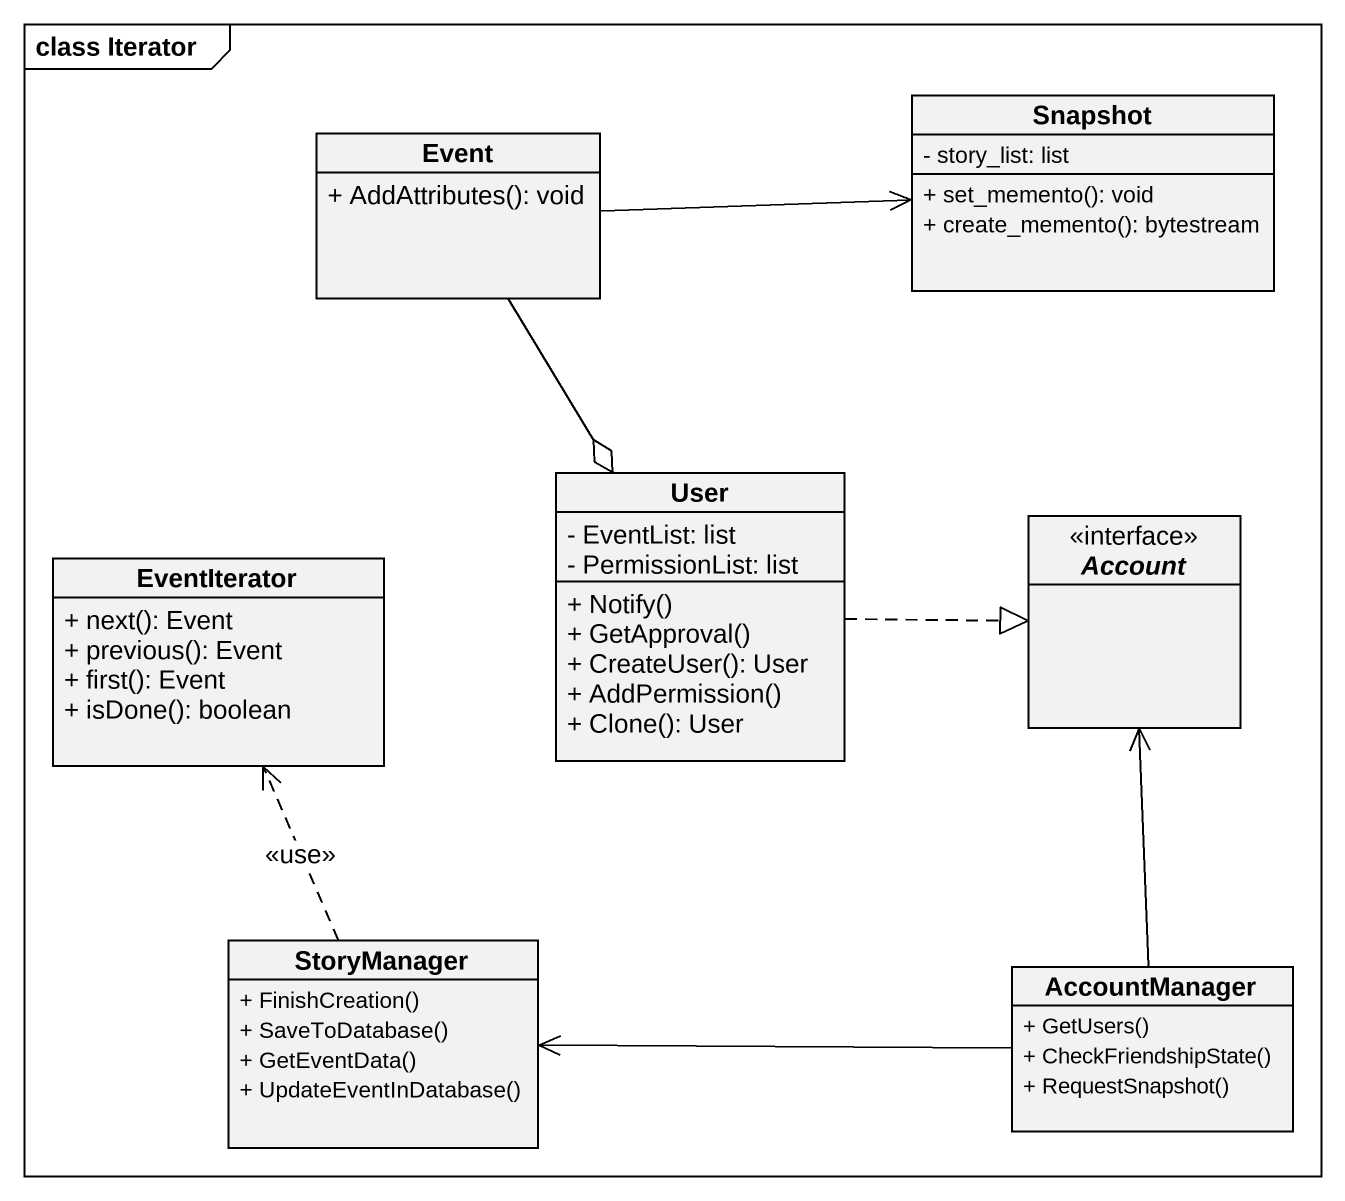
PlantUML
@startuml
mainframe class Iterator
hide circle
hide empty members
skinparam classAttributeIconSize 0
class Event {
  + AddAttributes(): void
}
class Snapshot {
  - story_list: list
  + set_memento(): void
  + create_memento(): bytestream
}
class User {
  - EventList: list
  - PermissionList: list
  + Notify()
  + GetApproval()
  + CreateUser(): User
  + AddPermission()
  + Clone(): User
}
class EventIterator {
  + next(): Event
  + previous(): Event
  + first(): Event
  + isDone(): boolean
}
interface Account
class StoryManager {
  + FinishCreation()
  + SaveToDatabase()
  + GetEventData()
  + UpdateEventInDatabase()
}
class AccountManager {
  + GetUsers()
  + CheckFriendshipState()
  + RequestSnapshot()
}
Event -right-> Snapshot
Event --o User
User .right.|> Account
StoryManager .up.> EventIterator : <<use>>
AccountManager -up-> Account
AccountManager -left-> StoryManager
@enduml
